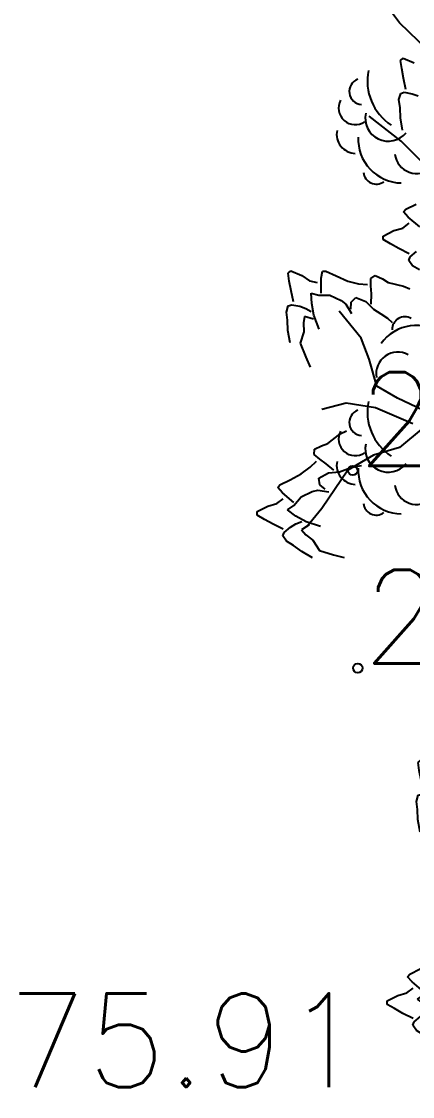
# Model space of a CAD drawing. Extents: x 524954 to 526204, y 9523489 to 9524010.
# Drawn here: x 525639.43 to 525643.61, y 9523641.36 to 9523652.84 of the extents above; entities that cross this region are included whole.
import ezdxf

# ---------------------------------------------------------------- set-up
doc = ezdxf.new("R2010")
doc.units = 0
doc.header["$PDMODE"] = 33
doc.header["$PDSIZE"] = 0.1
doc.linetypes.add('ACAD_ISO12W100', pattern=[21, 12, -3, 0, -3, 0, -3])
for name, color, linetype in [('Arbre', 34, 'ACAD_ISO12W100'), ('TopoAlt', 3, 'Continuous'), ('TOPOJIS', 7, 'Continuous')]:
    doc.layers.add(name, color=color, linetype=linetype)
doc.styles.add('Simplex 1.0', font='Simplex.shx', dxfattribs={"width": 0.99, "height": 1})

# ---------------------------------------------------------------- blocks, each defined once
blk = doc.blocks.new('TCPOINT M')
at = {"color": 0}
blk.add_point((0, 0), dxfattribs=at)
at = {"layer": 'TopoAlt', "style": 'Simplex 1.0', "width": 0.99}
blk.add_attdef('ALT', (0.15, 0.15), '', height=1, dxfattribs=at)
blk = doc.blocks.new('v088')
at = {"linetype": 'Continuous'}
for p, q in [((-2.378, 9.048), (-2.474, 9.177)), ((-2.074, 8.756), (-2.378, 9.048)), ((-2.366, 8.647), (-2.337, 8.672)), ((-2.353, 8.56), (-2.366, 8.647)), ((-2.337, 8.672), (-2.221, 8.621)), ((-2.333, 8.457), (-2.353, 8.56)), ((-2.308, 8.338), (-2.333, 8.457)), ((-2.384, 8.23), (-2.364, 8.296)), ((-2.364, 8.296), (-2.326, 8.308)), ((-2.326, 8.308), (-2.242, 8.291)), ((-2.242, 8.291), (-2.178, 8.268)), ((-2.371, 8.143), (-2.384, 8.23)), ((-2.358, 7.786), (-2.7, 8.052)), ((-2.367, 8.034), (-2.371, 8.143)), ((-2.345, 7.902), (-2.367, 8.034)), ((-2.129, 7.554), (-2.358, 7.786)), ((-2.333, 7.03), (-2.31, 7.06)), ((-2.283, 6.974), (-2.333, 7.03)), ((-2.31, 7.06), (-2.2, 7.113)), ((-2.342, 6.858), (-2.275, 6.909)), ((-2.161, 6.87), (-2.283, 6.974)), ((-2.551, 6.772), (-2.439, 6.83)), ((-2.55, 6.734), (-2.551, 6.772)), ((-2.439, 6.83), (-2.342, 6.858)), ((-2.475, 6.689), (-2.55, 6.734)), ((-2.383, 6.639), (-2.475, 6.689)), ((-2.274, 6.584), (-2.383, 6.639)), ((-2.277, 6.513), (-2.262, 6.55)), ((-2.262, 6.55), (-2.196, 6.606)), ((-2.238, 6.456), (-2.277, 6.513)), ((-2.163, 6.412), (-2.238, 6.456)), ((-3.568, 6.377), (-3.539, 6.402)), ((-3.555, 6.29), (-3.568, 6.377)), ((-3.539, 6.402), (-3.423, 6.351)), ((-3.423, 6.351), (-3.34, 6.294)), ((-3.216, 6.161), (-3.213, 6.322)), ((-3.213, 6.322), (-3.201, 6.396)), ((-3.201, 6.396), (-3.163, 6.397)), ((-3.163, 6.397), (-3.053, 6.346)), ((-3.053, 6.346), (-2.929, 6.292)), ((-2.683, 6.24), (-2.682, 6.318)), ((-2.682, 6.318), (-2.637, 6.35)), ((-2.637, 6.35), (-2.56, 6.314)), ((-2.56, 6.314), (-2.499, 6.278)), ((-3.535, 6.188), (-3.555, 6.29)), ((-3.34, 6.294), (-3.258, 6.275)), ((-2.929, 6.292), (-2.814, 6.263)), ((-2.814, 6.263), (-2.721, 6.255)), ((-2.677, 6.155), (-2.683, 6.24)), ((-2.499, 6.278), (-2.334, 6.239)), ((-2.334, 6.239), (-2.268, 6.208)), ((-3.51, 6.069), (-3.535, 6.188)), ((-3.32, 6.164), (-3.24, 6.142)), ((-3.314, 6.053), (-3.32, 6.164)), ((-3.24, 6.142), (-3.121, 6.14)), ((-3.121, 6.14), (-2.999, 6.083)), ((-2.999, 6.083), (-2.952, 6.044)), ((-2.895, 6.065), (-2.845, 6.118)), ((-2.845, 6.118), (-2.738, 6.075)), ((-2.68, 6.046), (-2.677, 6.155)), ((-3.586, 5.96), (-3.566, 6.026)), ((-3.566, 6.026), (-3.528, 6.038)), ((-3.528, 6.038), (-3.444, 6.022)), ((-3.444, 6.022), (-3.38, 5.999)), ((-3.38, 5.999), (-3.32, 5.968)), ((-3.294, 5.928), (-3.314, 6.053)), ((-2.787, 5.681), (-3.023, 5.969)), ((-2.952, 6.044), (-2.892, 5.945)), ((-2.896, 5.991), (-2.895, 6.065)), ((-2.738, 6.075), (-2.654, 5.99)), ((-2.654, 5.99), (-2.576, 5.943)), ((-3.573, 5.874), (-3.586, 5.96)), ((-3.57, 5.765), (-3.573, 5.874)), ((-3.392, 5.914), (-3.403, 5.846)), ((-3.298, 5.884), (-3.392, 5.914)), ((-3.235, 5.777), (-3.294, 5.928)), ((-2.576, 5.943), (-2.504, 5.896)), ((-2.504, 5.896), (-2.454, 5.849)), ((-3.547, 5.632), (-3.57, 5.765)), ((-3.4, 5.748), (-3.44, 5.627)), ((-3.403, 5.846), (-3.4, 5.748)), ((-3.44, 5.627), (-3.379, 5.479)), ((-2.701, 5.459), (-2.787, 5.681)), ((-3.379, 5.479), (-3.332, 5.372)), ((-2.621, 5.169), (-2.701, 5.459)), ((-2.4, 5.043), (-2.621, 5.169)), ((-2.946, 4.988), (-3.206, 4.92)), ((-2.634, 4.938), (-2.946, 4.988)), ((-2.233, 4.766), (-2.634, 4.938)), ((-2.061, 4.882), (-2.4, 5.043)), ((-2.123, 4.725), (-2.377, 4.514)), ((-3.143, 4.557), (-3.01, 4.66)), ((-3.01, 4.66), (-2.944, 4.692)), ((-3.291, 4.441), (-3.287, 4.496)), ((-3.287, 4.496), (-3.21, 4.533)), ((-3.21, 4.533), (-3.143, 4.557)), ((-2.377, 4.514), (-2.655, 4.434)), ((-3.331, 4.304), (-3.266, 4.37)), ((-3.23, 4.39), (-3.291, 4.441)), ((-3.162, 4.341), (-3.23, 4.39)), ((-2.655, 4.434), (-2.931, 4.273)), ((-3.427, 4.233), (-3.331, 4.304)), ((-2.931, 4.273), (-3.209, 3.863)), ((-3.079, 4.271), (-3.162, 4.341)), ((-3.137, 4.244), (-3.019, 4.255)), ((-3.019, 4.255), (-2.933, 4.286)), ((-2.933, 4.286), (-2.851, 4.312)), ((-2.851, 4.312), (-2.783, 4.321)), ((-3.656, 4.117), (-3.547, 4.171)), ((-3.547, 4.171), (-3.427, 4.233)), ((-3.239, 4.188), (-3.137, 4.244)), ((-3.229, 4.115), (-3.239, 4.188)), ((-3.679, 4.087), (-3.656, 4.117)), ((-3.629, 4.032), (-3.679, 4.087)), ((-3.507, 3.927), (-3.629, 4.032)), ((-3.43, 3.988), (-3.309, 4.046)), ((-3.309, 4.046), (-3.249, 4.058)), ((-3.249, 4.058), (-3.134, 4.042)), ((-3.172, 4.068), (-3.229, 4.115)), ((-3.785, 3.887), (-3.688, 3.915)), ((-3.688, 3.915), (-3.621, 3.967)), ((-3.507, 3.896), (-3.43, 3.988)), ((-3.898, 3.83), (-3.785, 3.887)), ((-3.897, 3.791), (-3.898, 3.83)), ((-3.821, 3.747), (-3.897, 3.791)), ((-3.574, 3.849), (-3.507, 3.896)), ((-3.484, 3.783), (-3.574, 3.849)), ((-3.209, 3.863), (-3.367, 3.667)), ((-3.729, 3.697), (-3.821, 3.747)), ((-3.621, 3.641), (-3.729, 3.697)), ((-3.542, 3.663), (-3.485, 3.698)), ((-3.485, 3.698), (-3.422, 3.725)), ((-3.375, 3.72), (-3.484, 3.783)), ((-3.344, 3.689), (-3.426, 3.635)), ((-3.221, 3.67), (-3.375, 3.72)), ((-3.623, 3.571), (-3.609, 3.608)), ((-3.585, 3.514), (-3.623, 3.571)), ((-3.609, 3.608), (-3.542, 3.663)), ((-3.426, 3.635), (-3.38, 3.583)), ((-3.38, 3.583), (-3.303, 3.524)), ((-3.509, 3.469), (-3.585, 3.514)), ((-3.423, 3.403), (-3.509, 3.469)), ((-3.303, 3.524), (-3.234, 3.416)), ((-3.306, 3.337), (-3.423, 3.403)), ((-3.234, 3.416), (-3.081, 3.37)), ((-3.081, 3.37), (-2.968, 3.339))]:
    blk.add_line(p, q, dxfattribs=at)
for centre, major_axis, start_param, end_param in [((-2.155, 8.43), (0.4, 0.4), 2.158504, 3.344219), ((-2.774, 8.316), (-0.099, 0.099), -0.421529, 2.292047), ((-2.851, 8.139), (-0.125, 0.125), 0.293965, 2.957824), ((-2.497, 8.031), (0.174, 0.174), 2.133893, 4.816631), ((-2.844, 7.86), (-0.145, 0.145), 0.590553, 2.325666), ((-2.352, 7.806), (0.33, 0.33), 2.307735, 3.914618), ((-2.195, 7.672), (0.164, 0.164), 2.463212, 4.701636), ((-2.625, 7.463), (0.0964, 0.0964), 2.435534, 4.557933), ((-2.32, 5.773), (0.0964, 0.0964), 0.254619, 2.377018), ((-2.195, 5.352), (0.33, 0.33), 0.12682, 1.733702), ((-2.395, 5.301), (-0.164, 0.164), -1.288499, 0.949924), ((-2.155, 4.896), (-0.4, 0.4), 0.587708, 1.773422), ((-2.774, 4.781), (-0.099, 0.099), -0.421529, 2.292047), ((-2.851, 4.605), (-0.125, 0.125), 0.293965, 2.957824), ((-2.497, 4.497), (0.174, 0.174), 2.133893, 4.816631), ((-2.844, 4.326), (-0.145, 0.145), 0.590553, 2.325666), ((-2.352, 4.272), (0.33, 0.33), 2.307735, 3.914618), ((-2.195, 4.138), (0.164, 0.164), 2.463212, 4.701636), ((-2.625, 3.929), (0.0964, 0.0964), 2.435534, 4.557933)]:
    blk.add_ellipse(centre, major_axis=major_axis, ratio=1, start_param=start_param, end_param=end_param, dxfattribs=at)

msp = doc.modelspace()

# ---------------------------------------------------------------- block references
at = {"layer": 'Arbre'}
for p in [(525645.846, 9523643.778), (525647.235, 9523638.554)]:
    msp.add_blockref('v088', p, dxfattribs=at)
at = {"layer": 'TOPOJIS'}
ref = msp.add_blockref('TCPOINT M', (525642.969, 9523648.046, 275.98), dxfattribs=at)
ref.add_attrib('ALT', '275.98', (525643.019, 9523648.096, 275.98), dxfattribs={"layer": 'TopoAlt', "height": 1, "style": 'Simplex 1.0', "width": 0.99})
ref = msp.add_blockref('TCPOINT M', (525643.022, 9523645.938, 275.91), dxfattribs=at)
ref.add_attrib('ALT', '275.91', (525643.072, 9523645.988, 275.91), dxfattribs={"layer": 'TopoAlt', "height": 1, "style": 'Simplex 1.0', "width": 0.99})
ref = msp.add_blockref('TCPOINT M', (525638.379, 9523641.413, 275.91), dxfattribs=at)
ref.add_attrib('ALT', '275.91', (525638.429, 9523641.463, 275.91), dxfattribs={"layer": 'TopoAlt', "height": 1, "style": 'Simplex 1.0', "width": 0.99})

doc.saveas('drawing.dxf')
